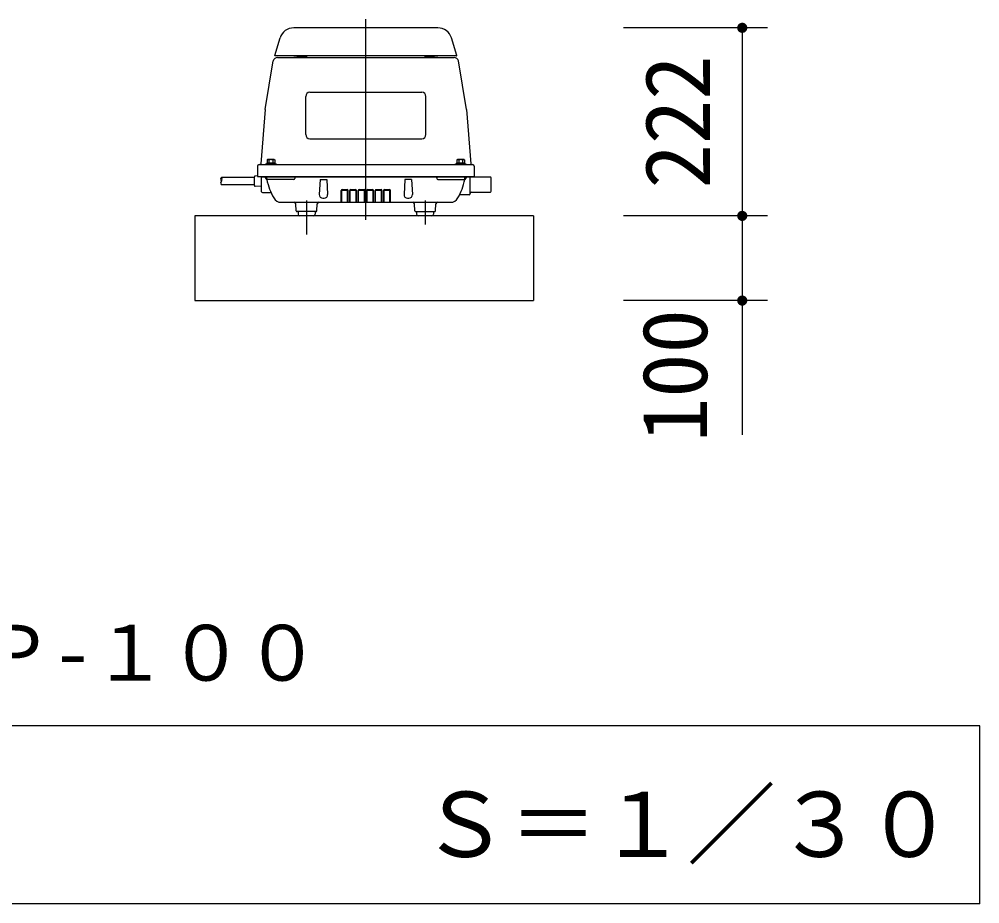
# Model space of a CAD drawing. Units: millimetres, scale not verified. Extents: x -8910 to 8910, y -6308 to 6308.
# Drawn here: x 970 to 2104, y 3130 to 4175 of the extents above; entities that cross this region are included whole.
import ezdxf
from ezdxf.enums import TextEntityAlignment as Align

# ---------------------------------------------------------------- set-up
doc = ezdxf.new("R2010")
doc.units = ezdxf.units.MM
doc.header["$LTSCALE"] = 30
for name, color, linetype, lineweight in [('0-3_空気管', 3, 'Continuous', 25), ('0-9_製作', 5, 'Continuous', 25), ('0-C_07', 3, 'Continuous', 25)]:
    doc.layers.add(name, color=color, linetype=linetype, lineweight=lineweight)
doc.styles.add('ＭＳ ゴシック', font='')
doc.styles.get('ＭＳ ゴシック').set_extended_font_data('MS Gothic')

msp = doc.modelspace()

# ---------------------------------------------------------------- linework, layer by layer
at = {"layer": '0-9_製作', "color": 2}
for p, q in [((1853.8, 4164.55), (1683.7, 4164.55)), ((1823.8, 4164.55), (1823.8, 3942.55)), ((1853.8, 3942.55), (1683.7, 3942.55)), ((1823.8, 3942.55), (1823.8, 3842.55)), ((1853.8, 3842.55), (1683.7, 3842.55)), ((1823.8, 3842.55), (1823.8, 3684.1))]:
    msp.add_line(p, q, dxfattribs=at)
at = {"layer": '0-9_製作'}
for points in [[(1817.8, 4164.55), (1818.1, 4166.41), (1823.8, 4164.55)], [(1817.8, 4164.55), (1817.91, 4165.68), (1818.1, 4166.41)], [(1817.8, 4164.55), (1817.81, 4164.93), (1817.91, 4165.68)], [(1823.8, 4158.55), (1817.8, 4164.55), (1823.8, 4164.55)], [(1823.8, 4158.55), (1817.85, 4163.8), (1817.8, 4164.55)], [(1823.8, 4158.55), (1817.99, 4163.06), (1817.85, 4163.8)], [(1823.8, 4158.55), (1818.22, 4162.34), (1817.99, 4163.06)], [(1823.8, 4164.55), (1818.1, 4166.41), (1818.37, 4167.11)], [(1823.8, 4158.55), (1818.54, 4161.66), (1818.22, 4162.34)], [(1823.8, 4164.55), (1818.37, 4167.11), (1818.74, 4167.77)], [(1823.8, 4158.55), (1818.95, 4161.03), (1818.54, 4161.66)], [(1823.8, 4164.55), (1818.74, 4167.77), (1819.18, 4168.38)], [(1823.8, 4164.55), (1819.18, 4168.38), (1819.69, 4168.93)], [(1823.8, 4164.55), (1819.69, 4168.93), (1820.28, 4169.41)], [(1823.8, 4164.55), (1820.28, 4169.41), (1820.91, 4169.81)], [(1823.8, 4164.55), (1820.91, 4169.81), (1821.59, 4170.13)], [(1823.8, 4164.55), (1821.59, 4170.13), (1822.31, 4170.36)], [(1823.8, 4164.55), (1822.31, 4170.36), (1823.05, 4170.51)], [(1823.8, 4164.55), (1823.05, 4170.51), (1823.8, 4170.55)], [(1828.18, 4168.66), (1823.8, 4170.55), (1824.18, 4170.54)], [(1828.66, 4168.08), (1823.8, 4170.55), (1828.18, 4168.66)], [(1828.66, 4168.08), (1823.8, 4164.55), (1823.8, 4170.55)], [(1829.06, 4167.44), (1823.8, 4164.55), (1828.66, 4168.08)], [(1829.38, 4166.76), (1823.8, 4164.55), (1829.06, 4167.44)], [(1829.61, 4166.05), (1823.8, 4164.55), (1829.38, 4166.76)], [(1829.75, 4165.31), (1823.8, 4164.55), (1829.61, 4166.05)], [(1829.8, 4164.55), (1823.8, 4164.55), (1829.75, 4165.31)], [(1829.79, 4164.18), (1823.8, 4164.55), (1829.8, 4164.55)], [(1829.7, 4163.43), (1823.8, 4164.55), (1829.79, 4164.18)], [(1829.51, 4162.7), (1823.8, 4164.55), (1829.7, 4163.43)], [(1829.23, 4162), (1823.8, 4164.55), (1829.51, 4162.7)], [(1829.23, 4162), (1823.8, 4158.55), (1823.8, 4164.55)], [(1828.87, 4161.34), (1823.8, 4158.55), (1829.23, 4162)], [(1827.63, 4169.18), (1824.18, 4170.54), (1824.93, 4170.45)], [(1828.18, 4168.66), (1824.18, 4170.54), (1827.63, 4169.18)], [(1827.02, 4169.62), (1824.93, 4170.45), (1825.66, 4170.26)], [(1827.63, 4169.18), (1824.93, 4170.45), (1827.02, 4169.62)], [(1827.02, 4169.62), (1825.66, 4170.26), (1826.36, 4169.98)], [(1823.8, 4158.55), (1819.43, 4160.45), (1818.95, 4161.03)], [(1823.43, 4158.57), (1819.43, 4160.45), (1823.8, 4158.55)], [(1823.43, 4158.57), (1819.98, 4159.93), (1819.43, 4160.45)], [(1822.68, 4158.66), (1819.98, 4159.93), (1823.43, 4158.57)], [(1822.68, 4158.66), (1820.59, 4159.49), (1819.98, 4159.93)], [(1821.95, 4158.85), (1820.59, 4159.49), (1822.68, 4158.66)], [(1821.95, 4158.85), (1821.25, 4159.12), (1820.59, 4159.49)], [(1828.42, 4160.73), (1823.8, 4158.55), (1828.87, 4161.34)], [(1827.91, 4160.18), (1823.8, 4158.55), (1828.42, 4160.73)], [(1827.33, 4159.7), (1823.8, 4158.55), (1827.91, 4160.18)], [(1826.69, 4159.3), (1823.8, 4158.55), (1827.33, 4159.7)], [(1826.01, 4158.97), (1823.8, 4158.55), (1826.69, 4159.3)], [(1825.29, 4158.74), (1823.8, 4158.55), (1826.01, 4158.97)], [(1824.55, 4158.6), (1823.8, 4158.55), (1825.29, 4158.74)], [(1823.8, 3942.55), (1818.74, 3945.77), (1819.18, 3946.38)], [(1823.8, 3942.55), (1819.18, 3946.38), (1819.69, 3946.93)], [(1823.8, 3942.55), (1819.69, 3946.93), (1820.28, 3947.41)], [(1823.8, 3942.55), (1820.28, 3947.41), (1820.91, 3947.81)], [(1823.8, 3942.55), (1820.91, 3947.81), (1821.59, 3948.13)], [(1823.8, 3942.55), (1821.59, 3948.13), (1822.31, 3948.36)], [(1823.8, 3942.55), (1822.31, 3948.36), (1823.05, 3948.51)], [(1823.8, 3942.55), (1823.05, 3948.51), (1823.8, 3948.55)], [(1828.18, 3946.66), (1823.8, 3948.55), (1824.18, 3948.54)], [(1828.66, 3946.08), (1823.8, 3948.55), (1828.18, 3946.66)], [(1828.66, 3946.08), (1823.8, 3942.55), (1823.8, 3948.55)], [(1827.63, 3947.18), (1824.18, 3948.54), (1824.93, 3948.45)], [(1828.18, 3946.66), (1824.18, 3948.54), (1827.63, 3947.18)], [(1827.02, 3947.62), (1824.93, 3948.45), (1825.66, 3948.26)], [(1827.63, 3947.18), (1824.93, 3948.45), (1827.02, 3947.62)], [(1827.02, 3947.62), (1825.66, 3948.26), (1826.36, 3947.98)], [(1817.8, 3942.55), (1818.1, 3944.41), (1823.8, 3942.55)], [(1817.8, 3942.55), (1817.91, 3943.68), (1818.1, 3944.41)], [(1817.8, 3942.55), (1817.81, 3942.93), (1817.91, 3943.68)], [(1823.8, 3936.55), (1817.8, 3942.55), (1823.8, 3942.55)], [(1823.8, 3936.55), (1817.85, 3941.8), (1817.8, 3942.55)], [(1823.8, 3936.55), (1817.99, 3941.06), (1817.85, 3941.8)], [(1823.8, 3936.55), (1818.22, 3940.34), (1817.99, 3941.06)], [(1823.8, 3942.55), (1818.1, 3944.41), (1818.37, 3945.11)], [(1823.8, 3936.55), (1818.54, 3939.66), (1818.22, 3940.34)], [(1823.8, 3942.55), (1818.37, 3945.11), (1818.74, 3945.77)], [(1823.8, 3936.55), (1818.95, 3939.03), (1818.54, 3939.66)], [(1823.8, 3936.55), (1819.43, 3938.45), (1818.95, 3939.03)], [(1823.43, 3936.57), (1819.43, 3938.45), (1823.8, 3936.55)], [(1823.43, 3936.57), (1819.98, 3937.93), (1819.43, 3938.45)], [(1822.68, 3936.66), (1819.98, 3937.93), (1823.43, 3936.57)], [(1822.68, 3936.66), (1820.59, 3937.49), (1819.98, 3937.93)], [(1821.95, 3936.85), (1820.59, 3937.49), (1822.68, 3936.66)], [(1821.95, 3936.85), (1821.25, 3937.12), (1820.59, 3937.49)], [(1829.06, 3945.44), (1823.8, 3942.55), (1828.66, 3946.08)], [(1829.38, 3944.76), (1823.8, 3942.55), (1829.06, 3945.44)], [(1829.61, 3944.05), (1823.8, 3942.55), (1829.38, 3944.76)], [(1829.75, 3943.31), (1823.8, 3942.55), (1829.61, 3944.05)], [(1829.8, 3942.55), (1823.8, 3942.55), (1829.75, 3943.31)], [(1829.79, 3942.18), (1823.8, 3942.55), (1829.8, 3942.55)], [(1829.7, 3941.43), (1823.8, 3942.55), (1829.79, 3942.18)], [(1829.51, 3940.7), (1823.8, 3942.55), (1829.7, 3941.43)], [(1829.23, 3940), (1823.8, 3942.55), (1829.51, 3940.7)], [(1829.23, 3940), (1823.8, 3936.55), (1823.8, 3942.55)], [(1828.87, 3939.34), (1823.8, 3936.55), (1829.23, 3940)], [(1828.42, 3938.73), (1823.8, 3936.55), (1828.87, 3939.34)], [(1827.91, 3938.18), (1823.8, 3936.55), (1828.42, 3938.73)], [(1827.33, 3937.7), (1823.8, 3936.55), (1827.91, 3938.18)], [(1826.69, 3937.3), (1823.8, 3936.55), (1827.33, 3937.7)], [(1826.01, 3936.97), (1823.8, 3936.55), (1826.69, 3937.3)], [(1825.29, 3936.74), (1823.8, 3936.55), (1826.01, 3936.97)], [(1824.55, 3936.6), (1823.8, 3936.55), (1825.29, 3936.74)], [(1817.8, 3842.55), (1818.37, 3845.11), (1823.8, 3842.55)], [(1817.8, 3842.55), (1818.1, 3844.41), (1818.37, 3845.11)], [(1817.8, 3842.55), (1817.91, 3843.68), (1818.1, 3844.41)], [(1823.8, 3842.55), (1818.37, 3845.11), (1818.74, 3845.77)], [(1823.8, 3842.55), (1818.74, 3845.77), (1819.18, 3846.38)], [(1823.8, 3842.55), (1819.18, 3846.38), (1819.69, 3846.93)], [(1823.8, 3842.55), (1819.69, 3846.93), (1820.28, 3847.41)], [(1823.8, 3842.55), (1820.28, 3847.41), (1820.91, 3847.81)], [(1823.8, 3842.55), (1820.91, 3847.81), (1821.59, 3848.13)], [(1823.8, 3842.55), (1821.59, 3848.13), (1822.31, 3848.36)], [(1823.8, 3842.55), (1822.31, 3848.36), (1823.05, 3848.51)], [(1823.8, 3842.55), (1823.05, 3848.51), (1823.8, 3848.55)], [(1828.66, 3846.08), (1823.8, 3848.55), (1824.18, 3848.54)], [(1828.66, 3846.08), (1823.8, 3842.55), (1823.8, 3848.55)], [(1829.06, 3845.44), (1823.8, 3842.55), (1828.66, 3846.08)], [(1829.38, 3844.76), (1823.8, 3842.55), (1829.06, 3845.44)], [(1829.61, 3844.05), (1823.8, 3842.55), (1829.38, 3844.76)], [(1828.18, 3846.66), (1824.18, 3848.54), (1824.93, 3848.45)], [(1828.66, 3846.08), (1824.18, 3848.54), (1828.18, 3846.66)], [(1827.63, 3847.18), (1824.93, 3848.45), (1825.66, 3848.26)], [(1828.18, 3846.66), (1824.93, 3848.45), (1827.63, 3847.18)], [(1827.02, 3847.62), (1825.66, 3848.26), (1826.36, 3847.98)], [(1827.63, 3847.18), (1825.66, 3848.26), (1827.02, 3847.62)], [(1817.8, 3842.55), (1817.81, 3842.93), (1817.91, 3843.68)], [(1823.8, 3836.55), (1817.8, 3842.55), (1823.8, 3842.55)], [(1823.8, 3836.55), (1817.85, 3841.8), (1817.8, 3842.55)], [(1823.8, 3836.55), (1817.99, 3841.06), (1817.85, 3841.8)], [(1823.8, 3836.55), (1818.22, 3840.34), (1817.99, 3841.06)], [(1823.8, 3836.55), (1818.54, 3839.66), (1818.22, 3840.34)], [(1823.8, 3836.55), (1818.95, 3839.03), (1818.54, 3839.66)], [(1823.8, 3836.55), (1819.43, 3838.45), (1818.95, 3839.03)], [(1823.43, 3836.57), (1819.43, 3838.45), (1823.8, 3836.55)], [(1822.68, 3836.66), (1819.43, 3838.45), (1823.43, 3836.57)], [(1822.68, 3836.66), (1819.98, 3837.93), (1819.43, 3838.45)], [(1821.95, 3836.85), (1819.98, 3837.93), (1822.68, 3836.66)], [(1821.95, 3836.85), (1820.59, 3837.49), (1819.98, 3837.93)], [(1821.25, 3837.12), (1820.59, 3837.49), (1821.95, 3836.85)], [(1829.75, 3843.31), (1823.8, 3842.55), (1829.61, 3844.05)], [(1829.8, 3842.55), (1823.8, 3842.55), (1829.75, 3843.31)], [(1829.79, 3842.18), (1823.8, 3842.55), (1829.8, 3842.55)], [(1829.7, 3841.43), (1823.8, 3842.55), (1829.79, 3842.18)], [(1829.51, 3840.7), (1823.8, 3842.55), (1829.7, 3841.43)], [(1829.23, 3840), (1823.8, 3842.55), (1829.51, 3840.7)], [(1828.87, 3839.34), (1823.8, 3842.55), (1829.23, 3840)], [(1828.87, 3839.34), (1823.8, 3836.55), (1823.8, 3842.55)], [(1828.42, 3838.73), (1823.8, 3836.55), (1828.87, 3839.34)], [(1827.91, 3838.18), (1823.8, 3836.55), (1828.42, 3838.73)], [(1827.33, 3837.7), (1823.8, 3836.55), (1827.91, 3838.18)], [(1826.69, 3837.3), (1823.8, 3836.55), (1827.33, 3837.7)], [(1826.01, 3836.97), (1823.8, 3836.55), (1826.69, 3837.3)], [(1825.29, 3836.74), (1823.8, 3836.55), (1826.01, 3836.97)], [(1824.55, 3836.6), (1823.8, 3836.55), (1825.29, 3836.74)]]:
    msp.add_solid(points, dxfattribs=at)
at = {"layer": '0-C_07'}
for p, q in [((1379.46, 3938), (1379.46, 4174.71)), ((1464.36, 4164.55), (1294.56, 4164.55)), ((1271.92, 4132.05), (1278.22, 4152.55)), ((1486.92, 4132.05), (1480.61, 4152.55)), ((1271.92, 4132.05), (1271.92, 4131.85)), ((1486.62, 4131.55), (1272.22, 4131.55)), ((1275.18, 4129.55), (1483.74, 4129.55)), ((1486.92, 4132.05), (1486.92, 4131.85)), ((1260.46, 4068.05), (1270.25, 4125.39)), ((1498.46, 4068.05), (1488.67, 4125.39)), ((1308.46, 4038.55), (1308.46, 4083.55)), ((1313.46, 4088.55), (1445.46, 4088.55)), ((1450.46, 4038.55), (1450.46, 4083.55)), ((1260.46, 4068.05), (1255.53, 4003.98)), ((1498.46, 4068.05), (1503.39, 4003.98)), ((1313.46, 4033.55), (1445.46, 4033.55)), ((1253.46, 4003.05), (1505.46, 4003.05)), ((1261.46, 4003.05), (1261.46, 4004.05)), ((1261.46, 4004.05), (1273.46, 4004.05)), ((1262.84, 4005.35), (1272.08, 4005.35)), ((1262.86, 4004.05), (1262.86, 4005.35)), ((1271.35, 4009.01), (1263.58, 4009.01)), ((1265.15, 4008.59), (1265.15, 4005.35)), ((1267.46, 4005.35), (1268.47, 4004.05)), ((1269.77, 4008.59), (1269.77, 4005.35)), ((1272.06, 4005.35), (1272.06, 4004.05)), ((1273.46, 4004.05), (1273.46, 4003.05)), ((1485.46, 4004.05), (1497.46, 4004.05)), ((1485.46, 4003.05), (1485.46, 4004.05)), ((1487.58, 4009.01), (1486.84, 4008.59)), ((1486.84, 4008.59), (1486.84, 4005.35)), ((1486.84, 4005.35), (1496.08, 4005.35)), ((1486.86, 4004.05), (1486.86, 4005.35)), ((1495.35, 4009.01), (1487.58, 4009.01)), ((1489.15, 4008.59), (1489.15, 4005.35)), ((1491.46, 4005.35), (1492.47, 4004.05)), ((1493.77, 4008.59), (1493.77, 4005.35)), ((1495.35, 4009.01), (1496.08, 4008.59)), ((1496.06, 4005.35), (1496.06, 4004.05)), ((1496.08, 4008.59), (1496.08, 4005.35)), ((1497.46, 4004.05), (1497.46, 4003.05)), ((1251.46, 4001.05), (1251.46, 3989.05)), ((1507.46, 4001.05), (1507.46, 3989.05)), ((1247.96, 3987.95), (1208.91, 3987.95)), ((1247.96, 3978.5), (1247.96, 3988.61)), ((1251.46, 3989.75), (1248.91, 3989.61)), ((1251.46, 3989.05), (1507.46, 3989.05)), ((1256.46, 3971.05), (1256.46, 3989.05)), ((1257.46, 3988.55), (1502.46, 3988.55)), ((1262.46, 3986.55), (1262.46, 3987.55)), ((1294.51, 3985.55), (1263.46, 3985.55)), ((1295.51, 3987.55), (1295.51, 3986.55)), ((1325.46, 3985.55), (1324.53, 3967.76)), ((1325.46, 3985.55), (1333.46, 3985.55)), ((1333.46, 3985.55), (1334.39, 3967.76)), ((1425.46, 3985.55), (1424.53, 3967.76)), ((1433.46, 3985.55), (1425.46, 3985.55)), ((1433.46, 3985.55), (1434.39, 3967.76)), ((1463.42, 3987.55), (1463.42, 3986.55)), ((1464.42, 3985.55), (1495.46, 3985.55)), ((1496.46, 3986.55), (1496.46, 3987.55)), ((1502.46, 3968.55), (1502.46, 3989.05)), ((1503.96, 3988.55), (1526.46, 3988.55)), ((1527.46, 3971.55), (1527.46, 3987.55)), ((1247.96, 3979.15), (1208.91, 3979.15)), ((1256.46, 3977.08), (1248.91, 3977.5)), ((1257.46, 3970.05), (1267.62, 3970.05)), ((1350.46, 3958.55), (1350.46, 3972.55)), ((1350.96, 3958.55), (1350.96, 3972.55)), ((1351.46, 3973.55), (1357.46, 3973.55)), ((1351.46, 3973.05), (1357.46, 3973.05)), ((1357.96, 3958.55), (1357.96, 3972.55)), ((1358.46, 3958.55), (1358.46, 3972.55)), ((1360.46, 3958.55), (1360.46, 3972.55)), ((1360.96, 3958.55), (1360.96, 3972.55)), ((1361.46, 3973.55), (1367.46, 3973.55)), ((1361.46, 3973.05), (1367.46, 3973.05)), ((1367.96, 3958.55), (1367.96, 3972.55)), ((1368.46, 3958.55), (1368.46, 3972.55)), ((1370.46, 3958.55), (1370.46, 3972.55)), ((1370.96, 3958.55), (1370.96, 3972.55)), ((1371.46, 3973.55), (1377.46, 3973.55)), ((1371.46, 3973.05), (1377.46, 3973.05)), ((1377.96, 3958.55), (1377.96, 3972.55)), ((1378.46, 3958.55), (1378.46, 3972.55)), ((1380.46, 3958.55), (1380.46, 3972.55)), ((1380.96, 3958.55), (1380.96, 3972.55)), ((1381.46, 3973.55), (1387.46, 3973.55)), ((1381.46, 3973.05), (1387.46, 3973.05)), ((1387.96, 3958.55), (1387.96, 3972.55)), ((1388.46, 3958.55), (1388.46, 3972.55)), ((1390.46, 3958.55), (1390.46, 3972.55)), ((1390.96, 3958.55), (1390.96, 3972.55)), ((1391.46, 3973.55), (1397.46, 3973.55)), ((1391.46, 3973.05), (1397.46, 3973.05)), ((1397.96, 3958.55), (1397.96, 3972.55)), ((1398.46, 3958.55), (1398.46, 3972.55)), ((1400.46, 3958.55), (1400.46, 3972.55)), ((1400.96, 3958.55), (1400.96, 3972.55)), ((1401.46, 3973.55), (1407.46, 3973.55)), ((1401.46, 3973.05), (1407.46, 3973.05)), ((1407.96, 3958.55), (1407.96, 3972.55)), ((1408.46, 3958.55), (1408.46, 3972.55)), ((1503.96, 3970.55), (1526.46, 3970.55)), ((1279.54, 3958.55), (1479.38, 3958.55)), ((1309.46, 3960.89), (1309.46, 3920.53)), ((1328.52, 3963.55), (1330.4, 3963.55)), ((1428.52, 3963.55), (1430.4, 3963.55)), ((1449.46, 3960.89), (1449.46, 3932.52)), ((1501.46, 3967.55), (1490.76, 3967.55)), ((1297.4, 3948.49), (1296.84, 3956.69)), ((1320.53, 3947.55), (1298.4, 3947.55)), ((1299.46, 3947.55), (1299.46, 3944.55)), ((1319.46, 3947.55), (1319.46, 3944.55)), ((1321.53, 3948.49), (1322.08, 3956.69)), ((1437.4, 3948.49), (1436.84, 3956.69)), ((1438.4, 3947.55), (1460.53, 3947.55)), ((1439.46, 3947.55), (1439.46, 3944.55)), ((1459.46, 3947.55), (1459.46, 3944.55)), ((1461.53, 3948.49), (1462.08, 3956.69)), ((1577.46, 3942.55), (1177.46, 3942.55)), ((1177.46, 3942.55), (1177.46, 3842.55)), ((1577.46, 3942.55), (1577.46, 3842.55)), ((1177.46, 3842.55), (1577.46, 3842.55)), ((2104.23, 3340.48), (-55.77, 3340.48)), ((2104.23, 3130.48), (2104.23, 3340.48)), ((2104.23, 3130.48), (-55.77, 3130.48))]:
    msp.add_line(p, q, dxfattribs=at)
for points in [[(1263.58, 4009.01), (1262.84, 4008.59), (1262.84, 4005.35)], [(1271.35, 4009.01), (1272.08, 4008.59), (1272.08, 4005.35)]]:
    msp.add_lwpolyline(points, dxfattribs=at)
for centre, radius, start, end in [((1294.47, 4147.55), 17, 90, 162.89727), ((1464.36, 4147.55), 17, 17.10273, 90), ((1275.18, 4124.55), 5, 90, 170.31121), ((1272.22, 4131.85), 0.3, 180, 270), ((1379.46, 3222.01), 911.5, 94.42951, 95.34274), ((1308.91, 4132.78), 2, 274.42951, 321.99439), ((1450.01, 4132.78), 2, 218.00561, 265.57049), ((1379.46, 3222.01), 911.5, 84.65726, 85.57049), ((1483.74, 4124.55), 5, 9.68879, 90), ((1486.62, 4131.85), 0.3, 270, 360), ((1313.46, 4083.55), 5, 90, 180), ((1445.46, 4083.55), 5, 0, 90), ((1313.46, 4038.55), 5, 180, 270), ((1445.46, 4038.55), 5, 270, 0), ((1253.46, 4001.05), 2, 90, 180), ((1254.54, 4004.05), 1, 270, 355.60129), ((1262.84, 4002.5), 6.51, 69.22909, 84.07042), ((1267.46, 4002.5), 6.51, 69.22909, 110.77091), ((1272.08, 4002.5), 6.51, 95.92958, 110.77091), ((1486.84, 4002.5), 6.51, 69.22909, 84.07042), ((1491.46, 4002.5), 6.51, 69.22909, 110.77091), ((1496.08, 4002.5), 6.51, 95.92958, 110.77091), ((1504.39, 4004.05), 1, 184.39871, 270), ((1505.46, 4001.05), 2, 360, 90), ((1211.22, 3985.75), 3.19, 136.39718, 223.60282), ((1211.22, 3981.35), 3.19, 136.39718, 223.60282), ((1206.6, 3985.75), 3.19, 316.39718, 43.60282), ((1248.96, 3988.61), 1, 93.17983, 180), ((1257.46, 3989.55), 1, 210, 270), ((1258.59, 3984.55), 4, 12.76368, 90), ((1261.46, 3987.55), 1, 0, 90), ((1263.46, 3986.55), 1, 180, 270), ((1342.46, 4003.55), 82, 192.76368, 209.0853), ((1294.51, 3986.55), 1, 270, 360), ((1296.51, 3987.55), 1, 90, 180), ((1462.42, 3987.55), 1, 0, 90), ((1464.42, 3986.55), 1, 180, 270), ((1416.46, 4003.55), 82, 330.9147, 347.23632), ((1495.46, 3986.55), 1, 270, 360), ((1500.34, 3984.55), 4, 90, 167.23632), ((1497.46, 3987.55), 1, 90, 180), ((1503.96, 3990.05), 1.5, 221.81031, 270), ((1526.46, 3987.55), 1, 0, 90), ((1248.96, 3978.5), 1, 180, 266.82017), ((1257.46, 3971.05), 1, 180, 270), ((1351.46, 3972.55), 1, 90, 180), ((1351.46, 3972.55), 0.5, 90, 180), ((1357.46, 3972.55), 1, 360, 90), ((1357.46, 3972.55), 0.5, 0, 90), ((1361.46, 3972.55), 1, 90, 180), ((1361.46, 3972.55), 0.5, 90, 180), ((1367.46, 3972.55), 1, 0, 90), ((1367.46, 3972.55), 0.5, 0, 90), ((1371.46, 3972.55), 1, 90, 180), ((1371.46, 3972.55), 0.5, 90, 180), ((1377.46, 3972.55), 1, 360, 90), ((1377.46, 3972.55), 0.5, 0, 90), ((1381.46, 3972.55), 1, 90, 180), ((1381.46, 3972.55), 0.5, 90, 180), ((1387.46, 3972.55), 1, 0, 90), ((1387.46, 3972.55), 0.5, 0, 90), ((1391.46, 3972.55), 1, 90, 180), ((1391.46, 3972.55), 0.5, 90, 180), ((1397.46, 3972.55), 1, 360, 90), ((1397.46, 3972.55), 0.5, 360, 90), ((1401.46, 3972.55), 1, 90, 180), ((1401.46, 3972.55), 0.5, 90, 180), ((1407.46, 3972.55), 1, 360, 90), ((1407.46, 3972.55), 0.5, 360, 90), ((1503.96, 3969.05), 1.5, 90, 180), ((1526.46, 3971.55), 1, 270, 360), ((1279.54, 3968.55), 10, 209.0853, 270), ((1294.84, 3956.55), 2, 3.90049, 90), ((1324.08, 3956.55), 2, 90, 176.09951), ((1328.52, 3967.55), 4, 177, 270), ((1330.4, 3967.55), 4, 270, 3), ((1428.52, 3967.55), 4, 177, 270), ((1430.4, 3967.55), 4, 270, 3), ((1434.84, 3956.55), 2, 3.90049, 90), ((1464.08, 3956.55), 2, 90, 176.09951), ((1479.38, 3968.55), 10, 270, 330.9147), ((1490.76, 3966.55), 1, 90, 153.52655), ((1501.46, 3968.55), 1, 270, 0), ((1298.4, 3948.55), 1, 183.90049, 270), ((1320.53, 3948.55), 1, 270, 356.09951), ((1438.4, 3948.55), 1, 183.90049, 270), ((1460.53, 3948.55), 1, 270, 356.09951), ((1301.46, 3944.55), 2, 180, 270), ((1317.46, 3944.55), 2, 270, 0), ((1441.46, 3944.55), 2, 180, 270), ((1457.46, 3944.55), 2, 270, 0)]:
    msp.add_arc(centre, radius, start, end, dxfattribs=at)

# ---------------------------------------------------------------- texts
at = {"layer": '0-3_空気管', "color": 4, "style": 'ＭＳ ゴシック'}
msp.add_text('ＨＰ-１００', height=65.98, dxfattribs=at).set_placement((831.02, 3374.04), align=Align.BOTTOM_LEFT)
at = {"layer": '0-9_製作', "color": 4, "style": 'ＭＳ ゴシック'}
for s, p in [('222', (1808.8, 3974.8)), ('100', (1805.48, 3675.4))]:
    msp.add_text(s, height=76.98, rotation=90, dxfattribs=at).set_placement(p, align=Align.BOTTOM_LEFT)
at = {"layer": '0-C_07', "color": 4, "style": 'ＭＳ ゴシック'}
msp.add_text('Ｓ＝１／３０', height=76.98, dxfattribs=at).set_placement((1443.5, 3162.73), align=Align.BOTTOM_LEFT)

doc.saveas('drawing.dxf')
